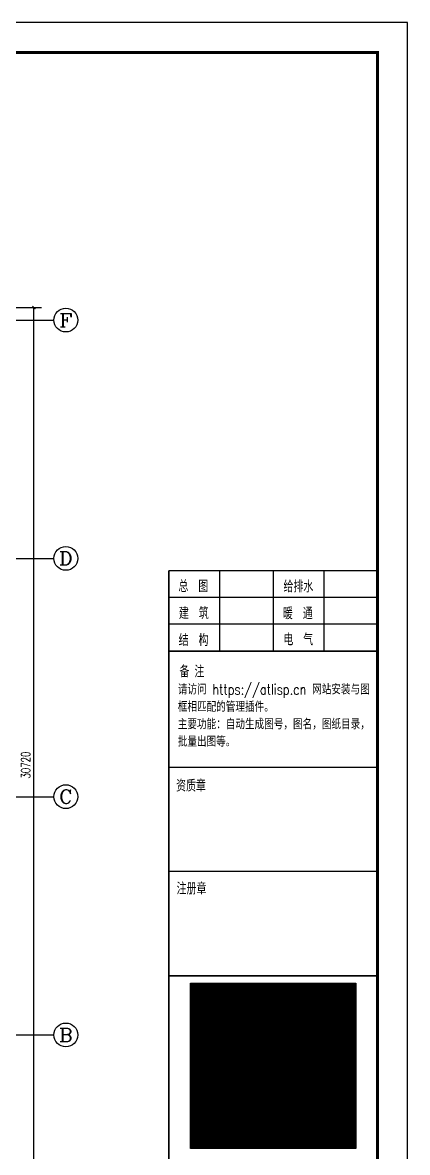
# Model space of a CAD drawing. Extents: x 1738143 to 1822243, y -608375 to -303375.
# Drawn here: x 1809341 to 1822243, y -586904 to -548975 of the extents above; entities that cross this region are included whole.
import ezdxf
from ezdxf.enums import TextEntityAlignment as Align

# ---------------------------------------------------------------- set-up
doc = ezdxf.new("R2010")
doc.units = 0
doc.header["$LTSCALE"] = 1000
doc.header["$MEASUREMENT"] = 0
for name, color, linetype in [('AXIS', 3, 'Continuous'), ('AXIS_TEXT', 7, 'Continuous'), ('PUB_DIM', 3, 'Continuous'), ('TK', 4, 'Continuous')]:
    doc.layers.add(name, color=color, linetype=linetype)
doc.styles.add('_TCH_AXIS', font='COMPLEX', dxfattribs={"bigfont": 'GBCBIG'})
doc.styles.add('_TCH_DIM_T3', font='SIMPLEX', dxfattribs={"width": 0.705882, "bigfont": 'GBCBIG'})
doc.styles.add('_THVAC_SERIAL', font='COMPLEX', dxfattribs={"width": 0.8, "height": 3.5, "bigfont": 'HZTXT'})
doc.styles.add('COMPLEX', font='COMPLEX')
doc.styles.add('HZTXT1', font='romans.shx', dxfattribs={"width": 0.7, "bigfont": 'GBHZFS.SHX'})
doc.styles.get("Standard").update_dxf_attribs({"font": 'gbenor.shx', "bigfont": 'gbcbig.shx'})
doc.styles.add('黑体', font='simhei.ttf')
doc.dimstyles.new('_TCH_ARCH&&100', dxfattribs={"dimtxt": 297.5, "dimasz": 100, "dimexe": 250, "dimexo": 300, "dimgap": 126.25, "dimtad": 1, "dimdec": 0, "dimzin": 0, "dimdsep": 46, "dimtxsty": '_TCH_DIM_T3', "dimblk": 'ARCHTICK', "dimcen": 0.09, "dimclrt": 7, "dimazin": 2, "dimtfac": 1, "dimtdec": 0, "dimtix": 1, "dimtmove": 2, "dimatfit": 3, "dimfxl": 30, "dimtolj": 1, "dimtzin": 0, "dimarcsym": 0})

# ---------------------------------------------------------------- blocks, each defined once
blk = doc.blocks.new('_ArchTick')
at = {"color": 0, "linetype": 'ByBlock', "const_width": 0.4}
blk.add_lwpolyline([(-0.5, -0.5), (0.5, 0.5)], dxfattribs=at)
blk = doc.blocks.new('*D145')
at = {"layer": 'Defpoints', "color": 0, "transparency": 16777216}
for p in [(17245, 19701), (18436, 19701), (17245, -11019)]:
    blk.add_point(p, dxfattribs=at)
at = {"layer": 'PUB_DIM', "color": 0, "lineweight": -2, "transparency": 16777216}
for p, q in [((17545, 19701), (18686, 19701)), ((18436, -11019), (18436, 19701)), ((17545, -11019), (18686, -11019))]:
    blk.add_line(p, q, dxfattribs=at)
at = {"layer": 'PUB_DIM', "color": 0, "lineweight": -2, "transparency": 16777216, "xscale": 100, "yscale": 100, "zscale": 100}
for p, rotation in [((18436, 19701), 90), ((18436, -11019), 270)]:
    blk.add_blockref('_ArchTick', p, dxfattribs=dict(at, rotation=rotation))
at = {"layer": 'PUB_DIM', "color": 7, "transparency": 16777216, "insert": (18161, 4341), "char_height": 297.5, "attachment_point": 5, "rotation": 90, "style": '_TCH_DIM_T3'}
blk.add_mtext('\\A1;30720', dxfattribs=at)
blk = doc.blocks.new('*D292')
at = {"layer": 'Defpoints', "color": 0, "transparency": 16777216}
for p in [(17245, 19701), (18436, 19701), (17245, -11019)]:
    blk.add_point(p, dxfattribs=at)
at = {"layer": 'PUB_DIM', "color": 0, "lineweight": -2, "transparency": 16777216}
for p, q in [((17545, 19701), (18686, 19701)), ((18436, -11019), (18436, 19701)), ((17545, -11019), (18686, -11019))]:
    blk.add_line(p, q, dxfattribs=at)
at = {"layer": 'PUB_DIM', "color": 0, "lineweight": -2, "transparency": 16777216, "xscale": 100, "yscale": 100, "zscale": 100}
for p, rotation in [((18436, 19701), 90), ((18436, -11019), 270)]:
    blk.add_blockref('_ArchTick', p, dxfattribs=dict(at, rotation=rotation))
at = {"layer": 'PUB_DIM', "color": 7, "transparency": 16777216, "insert": (18161, 4341), "char_height": 297.5, "attachment_point": 5, "rotation": 90, "style": '_TCH_DIM_T3'}
blk.add_mtext('\\A1;30720', dxfattribs=at)
blk = doc.blocks.new('*D602')
at = {"layer": 'Defpoints', "color": 0, "transparency": 16777216}
for p in [(17245, 19701), (18436, 19701), (17245, -11019)]:
    blk.add_point(p, dxfattribs=at)
at = {"layer": 'PUB_DIM', "color": 0, "lineweight": -2, "transparency": 16777216}
for p, q in [((17545, 19701), (18686, 19701)), ((18436, -11019), (18436, 19701)), ((17545, -11019), (18686, -11019))]:
    blk.add_line(p, q, dxfattribs=at)
at = {"layer": 'PUB_DIM', "color": 0, "lineweight": -2, "transparency": 16777216, "xscale": 100, "yscale": 100, "zscale": 100}
for p, rotation in [((18436, 19701), 90), ((18436, -11019), 270)]:
    blk.add_blockref('_ArchTick', p, dxfattribs=dict(at, rotation=rotation))
at = {"layer": 'PUB_DIM', "color": 7, "transparency": 16777216, "insert": (18161, 4341), "char_height": 297.5, "attachment_point": 5, "rotation": 90, "style": '_TCH_DIM_T3'}
blk.add_mtext('\\A1;30720', dxfattribs=at)
blk = doc.blocks.new('_AXISO')
blk.add_circle((0, 0), 0.5)
at = {"layer": 'AXIS_TEXT', "style": 'COMPLEX', "width": 1.041667}
blk.add_attdef('A', text='', height=0.56, dxfattribs=at).set_placement((-0.25, -0.28), (0.25, -0.28), align=Align.FIT)
blk = doc.blocks.new('qr-212579422443', base_point=(340583, 125612))
at = {"color": 18, "true_color": 0x000000, "const_width": 100}
for points in [[(340583, 125562), (340683, 125562)], [(340583, 125462), (340683, 125462)], [(340683, 125562), (340783, 125562)], [(340783, 125562), (340883, 125562)], [(340883, 125562), (340983, 125562)], [(340983, 125562), (341083, 125562)], [(341083, 125562), (341183, 125562)], [(341183, 125562), (341283, 125562)], [(341183, 125462), (341283, 125462)], [(341383, 125462), (341483, 125462)], [(341483, 125562), (341583, 125562)], [(341483, 125462), (341583, 125462)], [(341683, 125562), (341783, 125562)], [(341983, 125562), (342083, 125562)], [(341983, 125462), (342083, 125462)], [(342183, 125562), (342283, 125562)], [(342283, 125562), (342383, 125562)], [(342283, 125462), (342383, 125462)], [(342383, 125562), (342483, 125562)], [(342483, 125462), (342583, 125462)], [(342583, 125562), (342683, 125562)], [(342583, 125462), (342683, 125462)], [(342683, 125462), (342783, 125462)], [(342783, 125462), (342883, 125462)], [(342983, 125562), (343083, 125562)], [(343083, 125562), (343183, 125562)], [(343083, 125462), (343183, 125462)], [(343183, 125562), (343283, 125562)], [(343183, 125462), (343283, 125462)], [(343283, 125462), (343383, 125462)], [(343383, 125562), (343483, 125562)], [(343583, 125562), (343683, 125562)], [(343583, 125462), (343683, 125462)], [(343683, 125562), (343783, 125562)], [(343783, 125562), (343883, 125562)], [(343883, 125562), (343983, 125562)], [(343983, 125562), (344083, 125562)], [(344083, 125562), (344183, 125562)], [(344183, 125562), (344283, 125562)], [(344183, 125462), (344283, 125462)], [(340583, 125362), (340683, 125362)], [(340583, 125262), (340683, 125262)], [(340583, 125162), (340683, 125162)], [(340783, 125362), (340883, 125362)], [(340783, 125262), (340883, 125262)], [(340783, 125162), (340883, 125162)], [(340883, 125362), (340983, 125362)], [(340883, 125262), (340983, 125262)], [(340883, 125162), (340983, 125162)], [(340983, 125362), (341083, 125362)], [(340983, 125262), (341083, 125262)], [(340983, 125162), (341083, 125162)], [(341183, 125362), (341283, 125362)], [(341183, 125262), (341283, 125262)], [(341183, 125162), (341283, 125162)], [(341483, 125262), (341583, 125262)], [(341483, 125162), (341583, 125162)], [(341583, 125362), (341683, 125362)], [(341583, 125262), (341683, 125262)], [(341583, 125162), (341683, 125162)], [(341683, 125262), (341783, 125262)], [(341683, 125162), (341783, 125162)], [(341783, 125362), (341883, 125362)], [(341883, 125362), (341983, 125362)], [(341883, 125262), (341983, 125262)], [(341983, 125262), (342083, 125262)], [(341983, 125162), (342083, 125162)], [(342083, 125362), (342183, 125362)], [(342083, 125262), (342183, 125262)], [(342183, 125362), (342283, 125362)], [(342183, 125162), (342283, 125162)], [(342283, 125262), (342383, 125262)], [(342283, 125162), (342383, 125162)], [(342383, 125362), (342483, 125362)], [(342583, 125362), (342683, 125362)], [(342583, 125162), (342683, 125162)], [(342683, 125362), (342783, 125362)], [(342783, 125262), (342883, 125262)], [(342783, 125162), (342883, 125162)], [(342883, 125262), (342983, 125262)], [(342983, 125262), (343083, 125262)], [(343083, 125162), (343183, 125162)], [(343183, 125362), (343283, 125362)], [(343283, 125162), (343383, 125162)], [(343383, 125262), (343483, 125262)], [(343583, 125362), (343683, 125362)], [(343583, 125262), (343683, 125262)], [(343583, 125162), (343683, 125162)], [(343783, 125362), (343883, 125362)], [(343783, 125262), (343883, 125262)], [(343783, 125162), (343883, 125162)], [(343883, 125362), (343983, 125362)], [(343883, 125262), (343983, 125262)], [(343883, 125162), (343983, 125162)], [(343983, 125362), (344083, 125362)], [(343983, 125262), (344083, 125262)], [(343983, 125162), (344083, 125162)], [(344183, 125362), (344283, 125362)], [(344183, 125262), (344283, 125262)], [(344183, 125162), (344283, 125162)], [(340583, 125062), (340683, 125062)], [(340583, 124962), (340683, 124962)], [(340683, 124962), (340783, 124962)], [(340783, 124962), (340883, 124962)], [(340883, 124962), (340983, 124962)], [(340983, 124962), (341083, 124962)], [(341083, 124962), (341183, 124962)], [(341183, 125062), (341283, 125062)], [(341183, 124962), (341283, 124962)], [(341383, 125062), (341483, 125062)], [(341383, 124962), (341483, 124962)], [(341483, 125062), (341583, 125062)], [(341583, 124962), (341683, 124962)], [(341783, 124962), (341883, 124962)], [(341983, 125062), (342083, 125062)], [(341983, 124962), (342083, 124962)], [(342183, 124962), (342283, 124962)], [(342383, 124962), (342483, 124962)], [(342483, 125062), (342583, 125062)], [(342583, 125062), (342683, 125062)], [(342583, 124962), (342683, 124962)], [(342683, 125062), (342783, 125062)], [(342783, 125062), (342883, 125062)], [(342783, 124962), (342883, 124962)], [(342983, 125062), (343083, 125062)], [(342983, 124962), (343083, 124962)], [(343083, 125062), (343183, 125062)], [(343183, 125062), (343283, 125062)], [(343183, 124962), (343283, 124962)], [(343383, 125062), (343483, 125062)], [(343383, 124962), (343483, 124962)], [(343583, 125062), (343683, 125062)], [(343583, 124962), (343683, 124962)], [(343683, 124962), (343783, 124962)], [(343783, 124962), (343883, 124962)], [(343883, 124962), (343983, 124962)], [(343983, 124962), (344083, 124962)], [(344083, 124962), (344183, 124962)], [(344183, 125062), (344283, 125062)], [(344183, 124962), (344283, 124962)], [(340983, 124762), (341083, 124762)], [(340983, 124662), (341083, 124662)], [(341083, 124762), (341183, 124762)], [(341083, 124662), (341183, 124662)], [(341183, 124762), (341283, 124762)], [(341283, 124762), (341383, 124762)], [(341383, 124862), (341483, 124862)], [(341483, 124862), (341583, 124862)], [(341483, 124662), (341583, 124662)], [(341583, 124862), (341683, 124862)], [(341583, 124662), (341683, 124662)], [(341683, 124662), (341783, 124662)], [(341783, 124862), (341883, 124862)], [(341783, 124762), (341883, 124762)], [(341883, 124862), (341983, 124862)], [(341983, 124662), (342083, 124662)], [(342083, 124862), (342183, 124862)], [(342283, 124862), (342383, 124862)], [(342283, 124762), (342383, 124762)], [(342283, 124662), (342383, 124662)], [(342383, 124662), (342483, 124662)], [(342483, 124762), (342583, 124762)], [(342583, 124862), (342683, 124862)], [(342583, 124762), (342683, 124762)], [(342583, 124662), (342683, 124662)], [(342683, 124862), (342783, 124862)], [(342683, 124762), (342783, 124762)], [(342683, 124662), (342783, 124662)], [(342783, 124662), (342883, 124662)], [(342883, 124662), (342983, 124662)], [(342983, 124862), (343083, 124862)], [(343083, 124762), (343183, 124762)], [(343183, 124862), (343283, 124862)], [(343183, 124762), (343283, 124762)], [(343283, 124762), (343383, 124762)], [(343383, 124662), (343483, 124662)], [(343483, 124662), (343583, 124662)], [(343583, 124762), (343683, 124762)], [(343583, 124662), (343683, 124662)], [(343683, 124762), (343783, 124762)], [(343683, 124662), (343783, 124662)], [(343783, 124662), (343883, 124662)], [(343883, 124662), (343983, 124662)], [(343983, 124662), (344083, 124662)], [(344083, 124762), (344183, 124762)], [(344183, 124662), (344283, 124662)], [(340583, 124562), (340683, 124562)], [(340583, 124362), (340683, 124362)], [(340683, 124362), (340783, 124362)], [(340783, 124562), (340883, 124562)], [(340783, 124362), (340883, 124362)], [(340883, 124462), (340983, 124462)], [(340883, 124362), (340983, 124362)], [(340983, 124562), (341083, 124562)], [(340983, 124462), (341083, 124462)], [(341083, 124362), (341183, 124362)], [(341183, 124562), (341283, 124562)], [(341183, 124362), (341283, 124362)], [(341283, 124562), (341383, 124562)], [(341283, 124462), (341383, 124462)], [(341383, 124462), (341483, 124462)], [(341483, 124562), (341583, 124562)], [(341483, 124462), (341583, 124462)], [(341583, 124562), (341683, 124562)], [(341583, 124362), (341683, 124362)], [(341683, 124562), (341783, 124562)], [(341683, 124362), (341783, 124362)], [(341883, 124462), (341983, 124462)], [(341983, 124362), (342083, 124362)], [(342083, 124462), (342183, 124462)], [(342283, 124562), (342383, 124562)], [(342283, 124362), (342383, 124362)], [(342383, 124562), (342483, 124562)], [(342383, 124362), (342483, 124362)], [(342483, 124362), (342583, 124362)], [(342583, 124462), (342683, 124462)], [(342683, 124562), (342783, 124562)], [(342683, 124362), (342783, 124362)], [(342783, 124562), (342883, 124562)], [(342783, 124462), (342883, 124462)], [(342783, 124362), (342883, 124362)], [(342883, 124562), (342983, 124562)], [(342883, 124462), (342983, 124462)], [(342983, 124562), (343083, 124562)], [(343083, 124562), (343183, 124562)], [(343183, 124562), (343283, 124562)], [(343183, 124462), (343283, 124462)], [(343283, 124362), (343383, 124362)], [(343383, 124562), (343483, 124562)], [(343483, 124562), (343583, 124562)], [(343483, 124462), (343583, 124462)], [(343483, 124362), (343583, 124362)], [(343583, 124362), (343683, 124362)], [(343683, 124562), (343783, 124562)], [(343783, 124362), (343883, 124362)], [(343883, 124562), (343983, 124562)], [(344083, 124462), (344183, 124462)], [(344083, 124362), (344183, 124362)], [(344183, 124562), (344283, 124562)], [(344183, 124462), (344283, 124462)], [(340583, 124162), (340683, 124162)], [(340783, 124162), (340883, 124162)], [(340983, 124262), (341083, 124262)], [(340983, 124162), (341083, 124162)], [(341083, 124262), (341183, 124262)], [(341183, 124162), (341283, 124162)], [(341283, 124262), (341383, 124262)], [(341483, 124262), (341583, 124262)], [(341483, 124162), (341583, 124162)], [(341583, 124162), (341683, 124162)], [(341683, 124262), (341783, 124262)], [(341683, 124162), (341783, 124162)], [(341783, 124162), (341883, 124162)], [(341983, 124162), (342083, 124162)], [(342283, 124262), (342383, 124262)], [(342283, 124162), (342383, 124162)], [(342383, 124162), (342483, 124162)], [(342483, 124162), (342583, 124162)], [(342583, 124262), (342683, 124262)], [(342583, 124162), (342683, 124162)], [(342683, 124162), (342783, 124162)], [(342783, 124262), (342883, 124262)], [(342883, 124262), (342983, 124262)], [(342883, 124162), (342983, 124162)], [(342983, 124162), (343083, 124162)], [(343083, 124262), (343183, 124262)], [(343183, 124262), (343283, 124262)], [(343383, 124262), (343483, 124262)], [(343383, 124162), (343483, 124162)], [(343483, 124262), (343583, 124262)], [(343583, 124162), (343683, 124162)], [(343683, 124262), (343783, 124262)], [(343683, 124162), (343783, 124162)], [(343783, 124262), (343883, 124262)], [(343883, 124162), (343983, 124162)], [(343983, 124262), (344083, 124262)], [(343983, 124162), (344083, 124162)], [(340583, 124062), (340683, 124062)], [(340583, 123962), (340683, 123962)], [(340683, 123962), (340783, 123962)], [(340783, 123962), (340883, 123962)], [(340883, 124062), (340983, 124062)], [(340983, 124062), (341083, 124062)], [(340983, 123862), (341083, 123862)], [(341083, 123962), (341183, 123962)], [(341083, 123862), (341183, 123862)], [(341183, 123962), (341283, 123962)], [(341483, 124062), (341583, 124062)], [(341583, 123962), (341683, 123962)], [(341683, 124062), (341783, 124062)], [(341683, 123962), (341783, 123962)], [(341883, 123962), (341983, 123962)], [(341983, 123962), (342083, 123962)], [(342083, 124062), (342183, 124062)], [(342083, 123862), (342183, 123862)], [(342183, 123962), (342283, 123962)], [(342283, 123962), (342383, 123962)], [(342383, 123962), (342483, 123962)], [(342483, 123962), (342583, 123962)], [(342483, 123862), (342583, 123862)], [(342683, 123962), (342783, 123962)], [(342783, 124062), (342883, 124062)], [(342783, 123862), (342883, 123862)], [(342883, 124062), (342983, 124062)], [(343083, 123962), (343183, 123962)], [(343183, 124062), (343283, 124062)], [(343183, 123962), (343283, 123962)], [(343283, 123962), (343383, 123962)], [(343483, 124062), (343583, 124062)], [(343483, 123962), (343583, 123962)], [(343583, 124062), (343683, 124062)], [(343583, 123962), (343683, 123962)], [(343683, 123962), (343783, 123962)], [(343683, 123862), (343783, 123862)], [(343783, 123862), (343883, 123862)], [(343883, 123962), (343983, 123962)], [(343983, 124062), (344083, 124062)], [(343983, 123962), (344083, 123962)], [(343983, 123862), (344083, 123862)], [(344083, 124062), (344183, 124062)], [(344083, 123962), (344183, 123962)], [(340683, 123762), (340783, 123762)], [(340683, 123662), (340783, 123662)], [(340883, 123762), (340983, 123762)], [(340883, 123662), (340983, 123662)], [(341083, 123762), (341183, 123762)], [(341183, 123762), (341283, 123762)], [(341283, 123762), (341383, 123762)], [(341283, 123662), (341383, 123662)], [(341483, 123762), (341583, 123762)], [(341483, 123662), (341583, 123662)], [(341583, 123762), (341683, 123762)], [(341683, 123762), (341783, 123762)], [(341783, 123762), (341883, 123762)], [(341883, 123762), (341983, 123762)], [(341983, 123662), (342083, 123662)], [(342083, 123762), (342183, 123762)], [(342083, 123662), (342183, 123662)], [(342183, 123762), (342283, 123762)], [(342283, 123662), (342383, 123662)], [(342383, 123762), (342483, 123762)], [(342483, 123762), (342583, 123762)], [(342483, 123662), (342583, 123662)], [(342583, 123762), (342683, 123762)], [(342583, 123662), (342683, 123662)], [(342683, 123762), (342783, 123762)], [(342683, 123662), (342783, 123662)], [(342783, 123662), (342883, 123662)], [(342883, 123762), (342983, 123762)], [(342983, 123762), (343083, 123762)], [(343083, 123762), (343183, 123762)], [(343083, 123662), (343183, 123662)], [(343183, 123762), (343283, 123762)], [(343283, 123762), (343383, 123762)], [(343383, 123762), (343483, 123762)], [(343483, 123662), (343583, 123662)], [(343583, 123762), (343683, 123762)], [(343583, 123662), (343683, 123662)], [(343983, 123762), (344083, 123762)], [(343983, 123662), (344083, 123662)], [(340683, 123362), (340783, 123362)], [(340783, 123362), (340883, 123362)], [(340883, 123362), (340983, 123362)], [(340983, 123462), (341083, 123462)], [(341083, 123562), (341183, 123562)], [(341083, 123462), (341183, 123462)], [(341183, 123562), (341283, 123562)], [(341183, 123362), (341283, 123362)], [(341283, 123362), (341383, 123362)], [(341483, 123562), (341583, 123562)], [(341583, 123562), (341683, 123562)], [(341583, 123362), (341683, 123362)], [(341683, 123562), (341783, 123562)], [(341683, 123362), (341783, 123362)], [(341783, 123362), (341883, 123362)], [(341883, 123362), (341983, 123362)], [(341983, 123562), (342083, 123562)], [(341983, 123462), (342083, 123462)], [(342083, 123562), (342183, 123562)], [(342183, 123362), (342283, 123362)], [(342283, 123562), (342383, 123562)], [(342283, 123462), (342383, 123462)], [(342283, 123362), (342383, 123362)], [(342383, 123562), (342483, 123562)], [(342383, 123362), (342483, 123362)], [(342483, 123562), (342583, 123562)], [(342483, 123462), (342583, 123462)], [(342483, 123362), (342583, 123362)], [(342583, 123362), (342683, 123362)], [(342683, 123362), (342783, 123362)], [(342783, 123562), (342883, 123562)], [(342883, 123562), (342983, 123562)], [(342883, 123462), (342983, 123462)], [(342883, 123362), (342983, 123362)], [(342983, 123462), (343083, 123462)], [(343083, 123562), (343183, 123562)], [(343083, 123362), (343183, 123362)], [(343183, 123462), (343283, 123462)], [(343183, 123362), (343283, 123362)], [(343283, 123562), (343383, 123562)], [(343283, 123462), (343383, 123462)], [(343283, 123362), (343383, 123362)], [(343383, 123362), (343483, 123362)], [(343483, 123562), (343583, 123562)], [(343583, 123462), (343683, 123462)], [(343583, 123362), (343683, 123362)], [(343783, 123462), (343883, 123462)], [(343883, 123562), (343983, 123562)], [(343983, 123562), (344083, 123562)], [(343983, 123362), (344083, 123362)], [(344083, 123462), (344183, 123462)], [(344083, 123362), (344183, 123362)], [(344183, 123562), (344283, 123562)], [(344183, 123462), (344283, 123462)], [(340683, 123262), (340783, 123262)], [(340783, 123262), (340883, 123262)], [(340783, 123162), (340883, 123162)], [(340883, 123262), (340983, 123262)], [(340883, 123162), (340983, 123162)], [(340983, 123262), (341083, 123262)], [(340983, 123162), (341083, 123162)], [(341183, 123162), (341283, 123162)], [(341283, 123262), (341383, 123262)], [(341383, 123162), (341483, 123162)], [(341483, 123162), (341583, 123162)], [(341583, 123262), (341683, 123262)], [(341683, 123162), (341783, 123162)], [(341983, 123262), (342083, 123262)], [(341983, 123162), (342083, 123162)], [(342083, 123262), (342183, 123262)], [(342183, 123162), (342283, 123162)], [(342383, 123262), (342483, 123262)], [(342483, 123262), (342583, 123262)], [(342483, 123162), (342583, 123162)], [(342583, 123262), (342683, 123262)], [(342583, 123162), (342683, 123162)], [(342683, 123262), (342783, 123262)], [(342783, 123262), (342883, 123262)], [(342783, 123162), (342883, 123162)], [(342883, 123162), (342983, 123162)], [(342983, 123162), (343083, 123162)], [(343083, 123262), (343183, 123262)], [(343083, 123162), (343183, 123162)], [(343283, 123162), (343383, 123162)], [(343383, 123262), (343483, 123262)], [(343383, 123162), (343483, 123162)], [(343483, 123262), (343583, 123262)], [(343483, 123162), (343583, 123162)], [(343583, 123262), (343683, 123262)], [(343683, 123262), (343783, 123262)], [(343683, 123162), (343783, 123162)], [(343783, 123162), (343883, 123162)], [(343883, 123262), (343983, 123262)], [(343883, 123162), (343983, 123162)], [(343983, 123262), (344083, 123262)], [(344183, 123162), (344283, 123162)], [(340583, 123062), (340683, 123062)], [(340783, 122862), (340883, 122862)], [(340983, 123062), (341083, 123062)], [(340983, 122862), (341083, 122862)], [(341083, 123062), (341183, 123062)], [(341183, 122962), (341283, 122962)], [(341283, 123062), (341383, 123062)], [(341383, 123062), (341483, 123062)], [(341383, 122962), (341483, 122962)], [(341383, 122862), (341483, 122862)], [(341583, 123062), (341683, 123062)], [(341583, 122962), (341683, 122962)], [(341583, 122862), (341683, 122862)], [(341683, 123062), (341783, 123062)], [(341683, 122962), (341783, 122962)], [(341783, 122962), (341883, 122962)], [(341783, 122862), (341883, 122862)], [(341883, 123062), (341983, 123062)], [(341883, 122862), (341983, 122862)], [(341983, 123062), (342083, 123062)], [(341983, 122962), (342083, 122962)], [(341983, 122862), (342083, 122862)], [(342083, 122962), (342183, 122962)], [(342083, 122862), (342183, 122862)], [(342183, 123062), (342283, 123062)], [(342283, 123062), (342383, 123062)], [(342383, 123062), (342483, 123062)], [(342383, 122962), (342483, 122962)], [(342483, 123062), (342583, 123062)], [(342583, 122862), (342683, 122862)], [(342683, 122862), (342783, 122862)], [(342783, 122862), (342883, 122862)], [(342983, 122862), (343083, 122862)], [(343083, 123062), (343183, 123062)], [(343183, 123062), (343283, 123062)], [(343183, 122862), (343283, 122862)], [(343283, 122962), (343383, 122962)], [(343283, 122862), (343383, 122862)], [(343383, 122862), (343483, 122862)], [(343483, 122962), (343583, 122962)], [(343583, 123062), (343683, 123062)], [(343583, 122862), (343683, 122862)], [(343683, 122862), (343783, 122862)], [(343783, 122962), (343883, 122962)], [(343783, 122862), (343883, 122862)], [(343883, 122862), (343983, 122862)], [(343983, 122962), (344083, 122962)], [(343983, 122862), (344083, 122862)], [(344083, 123062), (344183, 123062)], [(344083, 122962), (344183, 122962)], [(344183, 123062), (344283, 123062)], [(340583, 122762), (340683, 122762)], [(340683, 122762), (340783, 122762)], [(340883, 122762), (340983, 122762)], [(340983, 122762), (341083, 122762)], [(341183, 122762), (341283, 122762)], [(341283, 122762), (341383, 122762)], [(341383, 122662), (341483, 122662)], [(341583, 122762), (341683, 122762)], [(341783, 122662), (341883, 122662)], [(341883, 122762), (341983, 122762)], [(341983, 122662), (342083, 122662)], [(342183, 122762), (342283, 122762)], [(342183, 122662), (342283, 122662)], [(342283, 122762), (342383, 122762)], [(342283, 122662), (342383, 122662)], [(342383, 122762), (342483, 122762)], [(342583, 122662), (342683, 122662)], [(342683, 122762), (342783, 122762)], [(342683, 122662), (342783, 122662)], [(342783, 122762), (342883, 122762)], [(342883, 122762), (342983, 122762)], [(342983, 122762), (343083, 122762)], [(343283, 122662), (343383, 122662)], [(343383, 122762), (343483, 122762)], [(343383, 122662), (343483, 122662)], [(343483, 122762), (343583, 122762)], [(343583, 122762), (343683, 122762)], [(343683, 122762), (343783, 122762)], [(343783, 122762), (343883, 122762)], [(343783, 122662), (343883, 122662)], [(343883, 122762), (343983, 122762)], [(343883, 122662), (343983, 122662)], [(344183, 122762), (344283, 122762)], [(340583, 122562), (340683, 122562)], [(340583, 122462), (340683, 122462)], [(340583, 122362), (340683, 122362)], [(340683, 122562), (340783, 122562)], [(340783, 122562), (340883, 122562)], [(340783, 122362), (340883, 122362)], [(340883, 122562), (340983, 122562)], [(340883, 122362), (340983, 122362)], [(340983, 122562), (341083, 122562)], [(340983, 122362), (341083, 122362)], [(341083, 122562), (341183, 122562)], [(341183, 122562), (341283, 122562)], [(341183, 122462), (341283, 122462)], [(341183, 122362), (341283, 122362)], [(341383, 122562), (341483, 122562)], [(341383, 122462), (341483, 122462)], [(341383, 122362), (341483, 122362)], [(341583, 122562), (341683, 122562)], [(341583, 122462), (341683, 122462)], [(341583, 122362), (341683, 122362)], [(341683, 122562), (341783, 122562)], [(341683, 122362), (341783, 122362)], [(341783, 122562), (341883, 122562)], [(341783, 122462), (341883, 122462)], [(341883, 122562), (341983, 122562)], [(341983, 122462), (342083, 122462)], [(341983, 122362), (342083, 122362)], [(342083, 122562), (342183, 122562)], [(342083, 122462), (342183, 122462)], [(342283, 122362), (342383, 122362)], [(342383, 122562), (342483, 122562)], [(342383, 122362), (342483, 122362)], [(342583, 122562), (342683, 122562)], [(342583, 122462), (342683, 122462)], [(342683, 122462), (342783, 122462)], [(342783, 122462), (342883, 122462)], [(342883, 122362), (342983, 122362)], [(342983, 122462), (343083, 122462)], [(343083, 122562), (343183, 122562)], [(343083, 122462), (343183, 122462)], [(343083, 122362), (343183, 122362)], [(343183, 122562), (343283, 122562)], [(343283, 122562), (343383, 122562)], [(343283, 122462), (343383, 122462)], [(343383, 122562), (343483, 122562)], [(343383, 122462), (343483, 122462)], [(343383, 122362), (343483, 122362)], [(343483, 122362), (343583, 122362)], [(343583, 122562), (343683, 122562)], [(343583, 122362), (343683, 122362)], [(343683, 122362), (343783, 122362)], [(343783, 122562), (343883, 122562)], [(343783, 122462), (343883, 122462)], [(343783, 122362), (343883, 122362)], [(343883, 122562), (343983, 122562)], [(343883, 122362), (343983, 122362)], [(343983, 122562), (344083, 122562)], [(343983, 122462), (344083, 122462)], [(343983, 122362), (344083, 122362)], [(344083, 122462), (344183, 122462)], [(344083, 122362), (344183, 122362)], [(344183, 122362), (344283, 122362)], [(340583, 122262), (340683, 122262)], [(340583, 122162), (340683, 122162)], [(340783, 122262), (340883, 122262)], [(340783, 122162), (340883, 122162)], [(340883, 122262), (340983, 122262)], [(340883, 122162), (340983, 122162)], [(340983, 122262), (341083, 122262)], [(340983, 122162), (341083, 122162)], [(341183, 122262), (341283, 122262)], [(341183, 122162), (341283, 122162)], [(341683, 122162), (341783, 122162)], [(341883, 122162), (341983, 122162)], [(341983, 122162), (342083, 122162)], [(342283, 122262), (342383, 122262)], [(342383, 122162), (342483, 122162)], [(342483, 122262), (342583, 122262)], [(342583, 122162), (342683, 122162)], [(342683, 122262), (342783, 122262)], [(342883, 122162), (342983, 122162)], [(342983, 122262), (343083, 122262)], [(342983, 122162), (343083, 122162)], [(343083, 122262), (343183, 122262)], [(343183, 122262), (343283, 122262)], [(343283, 122262), (343383, 122262)], [(343283, 122162), (343383, 122162)], [(343383, 122162), (343483, 122162)], [(343583, 122262), (343683, 122262)], [(343583, 122162), (343683, 122162)], [(343683, 122262), (343783, 122262)], [(343683, 122162), (343783, 122162)], [(343783, 122262), (343883, 122262)], [(343783, 122162), (343883, 122162)], [(344083, 122262), (344183, 122262)], [(344083, 122162), (344183, 122162)], [(344183, 122262), (344283, 122262)], [(340583, 122062), (340683, 122062)], [(340583, 121962), (340683, 121962)], [(340683, 121962), (340783, 121962)], [(340783, 121962), (340883, 121962)], [(340883, 121962), (340983, 121962)], [(340983, 121962), (341083, 121962)], [(341083, 121962), (341183, 121962)], [(341183, 122062), (341283, 122062)], [(341183, 121962), (341283, 121962)], [(341483, 122062), (341583, 122062)], [(341483, 121962), (341583, 121962)], [(341583, 122062), (341683, 122062)], [(341583, 121962), (341683, 121962)], [(341683, 121962), (341783, 121962)], [(341783, 122062), (341883, 122062)], [(341883, 121962), (341983, 121962)], [(342183, 122062), (342283, 122062)], [(342183, 121962), (342283, 121962)], [(342283, 121962), (342383, 121962)], [(342383, 122062), (342483, 122062)], [(342483, 122062), (342583, 122062)], [(342583, 122062), (342683, 122062)], [(342683, 122062), (342783, 122062)], [(342783, 121962), (342883, 121962)], [(342883, 122062), (342983, 122062)], [(343083, 121962), (343183, 121962)], [(343183, 122062), (343283, 122062)], [(343183, 121962), (343283, 121962)], [(343283, 122062), (343383, 122062)], [(343283, 121962), (343383, 121962)], [(343483, 122062), (343583, 122062)], [(343483, 121962), (343583, 121962)], [(343783, 122062), (343883, 122062)], [(343883, 121962), (343983, 121962)], [(343983, 122062), (344083, 122062)], [(343983, 121962), (344083, 121962)], [(344083, 122062), (344183, 122062)], [(344083, 121962), (344183, 121962)], [(344183, 121962), (344283, 121962)]]:
    blk.add_lwpolyline(points, dxfattribs=at)
blk.add_lwpolyline([(340583, 125612), (344283, 125612), (344283, 121912), (340583, 121912)], close=True)
at = {"color": 7, "true_color": 0xffffff, "const_width": 100}
for points in [[(340683, 125462), (340783, 125462)], [(340783, 125462), (340883, 125462)], [(340883, 125462), (340983, 125462)], [(340983, 125462), (341083, 125462)], [(341083, 125462), (341183, 125462)], [(341283, 125562), (341383, 125562)], [(341283, 125462), (341383, 125462)], [(341383, 125562), (341483, 125562)], [(341583, 125562), (341683, 125562)], [(341583, 125462), (341683, 125462)], [(341683, 125462), (341783, 125462)], [(341783, 125562), (341883, 125562)], [(341783, 125462), (341883, 125462)], [(341883, 125562), (341983, 125562)], [(341883, 125462), (341983, 125462)], [(342083, 125562), (342183, 125562)], [(342083, 125462), (342183, 125462)], [(342183, 125462), (342283, 125462)], [(342383, 125462), (342483, 125462)], [(342483, 125562), (342583, 125562)], [(342683, 125562), (342783, 125562)], [(342783, 125562), (342883, 125562)], [(342883, 125562), (342983, 125562)], [(342883, 125462), (342983, 125462)], [(342983, 125462), (343083, 125462)], [(343283, 125562), (343383, 125562)], [(343383, 125462), (343483, 125462)], [(343483, 125562), (343583, 125562)], [(343483, 125462), (343583, 125462)], [(343683, 125462), (343783, 125462)], [(343783, 125462), (343883, 125462)], [(343883, 125462), (343983, 125462)], [(343983, 125462), (344083, 125462)], [(344083, 125462), (344183, 125462)], [(340683, 125362), (340783, 125362)], [(340683, 125262), (340783, 125262)], [(340683, 125162), (340783, 125162)], [(341083, 125362), (341183, 125362)], [(341083, 125262), (341183, 125262)], [(341083, 125162), (341183, 125162)], [(341283, 125362), (341383, 125362)], [(341283, 125262), (341383, 125262)], [(341283, 125162), (341383, 125162)], [(341383, 125362), (341483, 125362)], [(341383, 125262), (341483, 125262)], [(341383, 125162), (341483, 125162)], [(341483, 125362), (341583, 125362)], [(341683, 125362), (341783, 125362)], [(341783, 125262), (341883, 125262)], [(341783, 125162), (341883, 125162)], [(341883, 125162), (341983, 125162)], [(341983, 125362), (342083, 125362)], [(342083, 125162), (342183, 125162)], [(342183, 125262), (342283, 125262)], [(342283, 125362), (342383, 125362)], [(342383, 125262), (342483, 125262)], [(342383, 125162), (342483, 125162)], [(342483, 125362), (342583, 125362)], [(342483, 125262), (342583, 125262)], [(342483, 125162), (342583, 125162)], [(342583, 125262), (342683, 125262)], [(342683, 125262), (342783, 125262)], [(342683, 125162), (342783, 125162)], [(342783, 125362), (342883, 125362)], [(342883, 125362), (342983, 125362)], [(342883, 125162), (342983, 125162)], [(342983, 125362), (343083, 125362)], [(342983, 125162), (343083, 125162)], [(343083, 125362), (343183, 125362)], [(343083, 125262), (343183, 125262)], [(343183, 125262), (343283, 125262)], [(343183, 125162), (343283, 125162)], [(343283, 125362), (343383, 125362)], [(343283, 125262), (343383, 125262)], [(343383, 125362), (343483, 125362)], [(343383, 125162), (343483, 125162)], [(343483, 125362), (343583, 125362)], [(343483, 125262), (343583, 125262)], [(343483, 125162), (343583, 125162)], [(343683, 125362), (343783, 125362)], [(343683, 125262), (343783, 125262)], [(343683, 125162), (343783, 125162)], [(344083, 125362), (344183, 125362)], [(344083, 125262), (344183, 125262)], [(344083, 125162), (344183, 125162)], [(340683, 125062), (340783, 125062)], [(340783, 125062), (340883, 125062)], [(340883, 125062), (340983, 125062)], [(340983, 125062), (341083, 125062)], [(341083, 125062), (341183, 125062)], [(341283, 125062), (341383, 125062)], [(341283, 124962), (341383, 124962)], [(341483, 124962), (341583, 124962)], [(341583, 125062), (341683, 125062)], [(341683, 125062), (341783, 125062)], [(341683, 124962), (341783, 124962)], [(341783, 125062), (341883, 125062)], [(341883, 125062), (341983, 125062)], [(341883, 124962), (341983, 124962)], [(342083, 125062), (342183, 125062)], [(342083, 124962), (342183, 124962)], [(342183, 125062), (342283, 125062)], [(342283, 125062), (342383, 125062)], [(342283, 124962), (342383, 124962)], [(342383, 125062), (342483, 125062)], [(342483, 124962), (342583, 124962)], [(342683, 124962), (342783, 124962)], [(342883, 125062), (342983, 125062)], [(342883, 124962), (342983, 124962)], [(343083, 124962), (343183, 124962)], [(343283, 125062), (343383, 125062)], [(343283, 124962), (343383, 124962)], [(343483, 125062), (343583, 125062)], [(343483, 124962), (343583, 124962)], [(343683, 125062), (343783, 125062)], [(343783, 125062), (343883, 125062)], [(343883, 125062), (343983, 125062)], [(343983, 125062), (344083, 125062)], [(344083, 125062), (344183, 125062)], [(340583, 124862), (340683, 124862)], [(340583, 124762), (340683, 124762)], [(340583, 124662), (340683, 124662)], [(340683, 124862), (340783, 124862)], [(340683, 124762), (340783, 124762)], [(340683, 124662), (340783, 124662)], [(340783, 124862), (340883, 124862)], [(340783, 124762), (340883, 124762)], [(340783, 124662), (340883, 124662)], [(340883, 124862), (340983, 124862)], [(340883, 124762), (340983, 124762)], [(340883, 124662), (340983, 124662)], [(340983, 124862), (341083, 124862)], [(341083, 124862), (341183, 124862)], [(341183, 124862), (341283, 124862)], [(341183, 124662), (341283, 124662)], [(341283, 124862), (341383, 124862)], [(341283, 124662), (341383, 124662)], [(341383, 124762), (341483, 124762)], [(341383, 124662), (341483, 124662)], [(341483, 124762), (341583, 124762)], [(341583, 124762), (341683, 124762)], [(341683, 124862), (341783, 124862)], [(341683, 124762), (341783, 124762)], [(341783, 124662), (341883, 124662)], [(341883, 124762), (341983, 124762)], [(341883, 124662), (341983, 124662)], [(341983, 124862), (342083, 124862)], [(341983, 124762), (342083, 124762)], [(342083, 124762), (342183, 124762)], [(342083, 124662), (342183, 124662)], [(342183, 124862), (342283, 124862)], [(342183, 124762), (342283, 124762)], [(342183, 124662), (342283, 124662)], [(342383, 124862), (342483, 124862)], [(342383, 124762), (342483, 124762)], [(342483, 124862), (342583, 124862)], [(342483, 124662), (342583, 124662)], [(342783, 124862), (342883, 124862)], [(342783, 124762), (342883, 124762)], [(342883, 124862), (342983, 124862)], [(342883, 124762), (342983, 124762)], [(342983, 124762), (343083, 124762)], [(342983, 124662), (343083, 124662)], [(343083, 124862), (343183, 124862)], [(343083, 124662), (343183, 124662)], [(343183, 124662), (343283, 124662)], [(343283, 124862), (343383, 124862)], [(343283, 124662), (343383, 124662)], [(343383, 124862), (343483, 124862)], [(343383, 124762), (343483, 124762)], [(343483, 124862), (343583, 124862)], [(343483, 124762), (343583, 124762)], [(343583, 124862), (343683, 124862)], [(343683, 124862), (343783, 124862)], [(343783, 124862), (343883, 124862)], [(343783, 124762), (343883, 124762)], [(343883, 124862), (343983, 124862)], [(343883, 124762), (343983, 124762)], [(343983, 124862), (344083, 124862)], [(343983, 124762), (344083, 124762)], [(344083, 124862), (344183, 124862)], [(344083, 124662), (344183, 124662)], [(344183, 124862), (344283, 124862)], [(344183, 124762), (344283, 124762)], [(340583, 124462), (340683, 124462)], [(340683, 124562), (340783, 124562)], [(340683, 124462), (340783, 124462)], [(340783, 124462), (340883, 124462)], [(340883, 124562), (340983, 124562)], [(340983, 124362), (341083, 124362)], [(341083, 124562), (341183, 124562)], [(341083, 124462), (341183, 124462)], [(341183, 124462), (341283, 124462)], [(341283, 124362), (341383, 124362)], [(341383, 124562), (341483, 124562)], [(341383, 124362), (341483, 124362)], [(341483, 124362), (341583, 124362)], [(341583, 124462), (341683, 124462)], [(341683, 124462), (341783, 124462)], [(341783, 124562), (341883, 124562)], [(341783, 124462), (341883, 124462)], [(341783, 124362), (341883, 124362)], [(341883, 124562), (341983, 124562)], [(341883, 124362), (341983, 124362)], [(341983, 124562), (342083, 124562)], [(341983, 124462), (342083, 124462)], [(342083, 124562), (342183, 124562)], [(342083, 124362), (342183, 124362)], [(342183, 124562), (342283, 124562)], [(342183, 124462), (342283, 124462)], [(342183, 124362), (342283, 124362)], [(342283, 124462), (342383, 124462)], [(342383, 124462), (342483, 124462)], [(342483, 124562), (342583, 124562)], [(342483, 124462), (342583, 124462)], [(342583, 124562), (342683, 124562)], [(342583, 124362), (342683, 124362)], [(342683, 124462), (342783, 124462)], [(342883, 124362), (342983, 124362)], [(342983, 124462), (343083, 124462)], [(342983, 124362), (343083, 124362)], [(343083, 124462), (343183, 124462)], [(343083, 124362), (343183, 124362)], [(343183, 124362), (343283, 124362)], [(343283, 124562), (343383, 124562)], [(343283, 124462), (343383, 124462)], [(343383, 124462), (343483, 124462)], [(343383, 124362), (343483, 124362)], [(343583, 124562), (343683, 124562)], [(343583, 124462), (343683, 124462)], [(343683, 124462), (343783, 124462)], [(343683, 124362), (343783, 124362)], [(343783, 124562), (343883, 124562)], [(343783, 124462), (343883, 124462)], [(343883, 124462), (343983, 124462)], [(343883, 124362), (343983, 124362)], [(343983, 124562), (344083, 124562)], [(343983, 124462), (344083, 124462)], [(343983, 124362), (344083, 124362)], [(344083, 124562), (344183, 124562)], [(344183, 124362), (344283, 124362)], [(340583, 124262), (340683, 124262)], [(340683, 124262), (340783, 124262)], [(340683, 124162), (340783, 124162)], [(340783, 124262), (340883, 124262)], [(340883, 124262), (340983, 124262)], [(340883, 124162), (340983, 124162)], [(341083, 124162), (341183, 124162)], [(341183, 124262), (341283, 124262)], [(341283, 124162), (341383, 124162)], [(341383, 124262), (341483, 124262)], [(341383, 124162), (341483, 124162)], [(341583, 124262), (341683, 124262)], [(341783, 124262), (341883, 124262)], [(341883, 124262), (341983, 124262)], [(341883, 124162), (341983, 124162)], [(341983, 124262), (342083, 124262)], [(342083, 124262), (342183, 124262)], [(342083, 124162), (342183, 124162)], [(342183, 124262), (342283, 124262)], [(342183, 124162), (342283, 124162)], [(342383, 124262), (342483, 124262)], [(342483, 124262), (342583, 124262)], [(342683, 124262), (342783, 124262)], [(342783, 124162), (342883, 124162)], [(342983, 124262), (343083, 124262)], [(343083, 124162), (343183, 124162)], [(343183, 124162), (343283, 124162)], [(343283, 124262), (343383, 124262)], [(343283, 124162), (343383, 124162)], [(343483, 124162), (343583, 124162)], [(343583, 124262), (343683, 124262)], [(343783, 124162), (343883, 124162)], [(343883, 124262), (343983, 124262)], [(344083, 124262), (344183, 124262)], [(344083, 124162), (344183, 124162)], [(344183, 124262), (344283, 124262)], [(344183, 124162), (344283, 124162)], [(340583, 123862), (340683, 123862)], [(340683, 124062), (340783, 124062)], [(340683, 123862), (340783, 123862)], [(340783, 124062), (340883, 124062)], [(340783, 123862), (340883, 123862)], [(340883, 123962), (340983, 123962)], [(340883, 123862), (340983, 123862)], [(340983, 123962), (341083, 123962)], [(341083, 124062), (341183, 124062)], [(341183, 124062), (341283, 124062)], [(341183, 123862), (341283, 123862)], [(341283, 124062), (341383, 124062)], [(341283, 123962), (341383, 123962)], [(341283, 123862), (341383, 123862)], [(341383, 124062), (341483, 124062)], [(341383, 123962), (341483, 123962)], [(341383, 123862), (341483, 123862)], [(341483, 123962), (341583, 123962)], [(341483, 123862), (341583, 123862)], [(341583, 124062), (341683, 124062)], [(341583, 123862), (341683, 123862)], [(341683, 123862), (341783, 123862)], [(341783, 124062), (341883, 124062)], [(341783, 123962), (341883, 123962)], [(341783, 123862), (341883, 123862)], [(341883, 124062), (341983, 124062)], [(341883, 123862), (341983, 123862)], [(341983, 124062), (342083, 124062)], [(341983, 123862), (342083, 123862)], [(342083, 123962), (342183, 123962)], [(342183, 124062), (342283, 124062)], [(342183, 123862), (342283, 123862)], [(342283, 124062), (342383, 124062)], [(342283, 123862), (342383, 123862)], [(342383, 124062), (342483, 124062)], [(342383, 123862), (342483, 123862)], [(342483, 124062), (342583, 124062)], [(342583, 124062), (342683, 124062)], [(342583, 123962), (342683, 123962)], [(342583, 123862), (342683, 123862)], [(342683, 124062), (342783, 124062)], [(342683, 123862), (342783, 123862)], [(342783, 123962), (342883, 123962)], [(342883, 123962), (342983, 123962)], [(342883, 123862), (342983, 123862)], [(342983, 124062), (343083, 124062)], [(342983, 123962), (343083, 123962)], [(342983, 123862), (343083, 123862)], [(343083, 124062), (343183, 124062)], [(343083, 123862), (343183, 123862)], [(343183, 123862), (343283, 123862)], [(343283, 124062), (343383, 124062)], [(343283, 123862), (343383, 123862)], [(343383, 124062), (343483, 124062)], [(343383, 123962), (343483, 123962)], [(343383, 123862), (343483, 123862)], [(343483, 123862), (343583, 123862)], [(343583, 123862), (343683, 123862)], [(343683, 124062), (343783, 124062)], [(343783, 124062), (343883, 124062)], [(343783, 123962), (343883, 123962)], [(343883, 124062), (343983, 124062)], [(343883, 123862), (343983, 123862)], [(344083, 123862), (344183, 123862)], [(344183, 124062), (344283, 124062)], [(344183, 123962), (344283, 123962)], [(344183, 123862), (344283, 123862)], [(340583, 123762), (340683, 123762)], [(340583, 123662), (340683, 123662)], [(340783, 123762), (340883, 123762)], [(340783, 123662), (340883, 123662)], [(340983, 123762), (341083, 123762)], [(340983, 123662), (341083, 123662)], [(341083, 123662), (341183, 123662)], [(341183, 123662), (341283, 123662)], [(341383, 123762), (341483, 123762)], [(341383, 123662), (341483, 123662)], [(341583, 123662), (341683, 123662)], [(341683, 123662), (341783, 123662)], [(341783, 123662), (341883, 123662)], [(341883, 123662), (341983, 123662)], [(341983, 123762), (342083, 123762)], [(342183, 123662), (342283, 123662)], [(342283, 123762), (342383, 123762)], [(342383, 123662), (342483, 123662)], [(342783, 123762), (342883, 123762)], [(342883, 123662), (342983, 123662)], [(342983, 123662), (343083, 123662)], [(343183, 123662), (343283, 123662)], [(343283, 123662), (343383, 123662)], [(343383, 123662), (343483, 123662)], [(343483, 123762), (343583, 123762)], [(343683, 123762), (343783, 123762)], [(343683, 123662), (343783, 123662)], [(343783, 123762), (343883, 123762)], [(343783, 123662), (343883, 123662)], [(343883, 123762), (343983, 123762)], [(343883, 123662), (343983, 123662)], [(344083, 123762), (344183, 123762)], [(344083, 123662), (344183, 123662)], [(344183, 123762), (344283, 123762)], [(344183, 123662), (344283, 123662)], [(340583, 123562), (340683, 123562)], [(340583, 123462), (340683, 123462)], [(340583, 123362), (340683, 123362)], [(340683, 123562), (340783, 123562)], [(340683, 123462), (340783, 123462)], [(340783, 123562), (340883, 123562)], [(340783, 123462), (340883, 123462)], [(340883, 123562), (340983, 123562)], [(340883, 123462), (340983, 123462)], [(340983, 123562), (341083, 123562)], [(340983, 123362), (341083, 123362)], [(341083, 123362), (341183, 123362)], [(341183, 123462), (341283, 123462)], [(341283, 123562), (341383, 123562)], [(341283, 123462), (341383, 123462)], [(341383, 123562), (341483, 123562)], [(341383, 123462), (341483, 123462)], [(341383, 123362), (341483, 123362)], [(341483, 123462), (341583, 123462)], [(341483, 123362), (341583, 123362)], [(341583, 123462), (341683, 123462)], [(341683, 123462), (341783, 123462)], [(341783, 123562), (341883, 123562)], [(341783, 123462), (341883, 123462)], [(341883, 123562), (341983, 123562)], [(341883, 123462), (341983, 123462)], [(341983, 123362), (342083, 123362)], [(342083, 123462), (342183, 123462)], [(342083, 123362), (342183, 123362)], [(342183, 123562), (342283, 123562)], [(342183, 123462), (342283, 123462)], [(342383, 123462), (342483, 123462)], [(342583, 123562), (342683, 123562)], [(342583, 123462), (342683, 123462)], [(342683, 123562), (342783, 123562)], [(342683, 123462), (342783, 123462)], [(342783, 123462), (342883, 123462)], [(342783, 123362), (342883, 123362)], [(342983, 123562), (343083, 123562)], [(342983, 123362), (343083, 123362)], [(343083, 123462), (343183, 123462)], [(343183, 123562), (343283, 123562)], [(343383, 123562), (343483, 123562)], [(343383, 123462), (343483, 123462)], [(343483, 123462), (343583, 123462)], [(343483, 123362), (343583, 123362)], [(343583, 123562), (343683, 123562)], [(343683, 123562), (343783, 123562)], [(343683, 123462), (343783, 123462)], [(343683, 123362), (343783, 123362)], [(343783, 123562), (343883, 123562)], [(343783, 123362), (343883, 123362)], [(343883, 123462), (343983, 123462)], [(343883, 123362), (343983, 123362)], [(343983, 123462), (344083, 123462)], [(344083, 123562), (344183, 123562)], [(344183, 123362), (344283, 123362)], [(340583, 123262), (340683, 123262)], [(340583, 123162), (340683, 123162)], [(340683, 123162), (340783, 123162)], [(341083, 123262), (341183, 123262)], [(341083, 123162), (341183, 123162)], [(341183, 123262), (341283, 123262)], [(341283, 123162), (341383, 123162)], [(341383, 123262), (341483, 123262)], [(341483, 123262), (341583, 123262)], [(341583, 123162), (341683, 123162)], [(341683, 123262), (341783, 123262)], [(341783, 123262), (341883, 123262)], [(341783, 123162), (341883, 123162)], [(341883, 123262), (341983, 123262)], [(341883, 123162), (341983, 123162)], [(342083, 123162), (342183, 123162)], [(342183, 123262), (342283, 123262)], [(342283, 123262), (342383, 123262)], [(342283, 123162), (342383, 123162)], [(342383, 123162), (342483, 123162)], [(342683, 123162), (342783, 123162)], [(342883, 123262), (342983, 123262)], [(342983, 123262), (343083, 123262)], [(343183, 123262), (343283, 123262)], [(343183, 123162), (343283, 123162)], [(343283, 123262), (343383, 123262)], [(343583, 123162), (343683, 123162)], [(343783, 123262), (343883, 123262)], [(343983, 123162), (344083, 123162)], [(344083, 123262), (344183, 123262)], [(344083, 123162), (344183, 123162)], [(344183, 123262), (344283, 123262)], [(340583, 122962), (340683, 122962)], [(340583, 122862), (340683, 122862)], [(340683, 123062), (340783, 123062)], [(340683, 122962), (340783, 122962)], [(340683, 122862), (340783, 122862)], [(340783, 123062), (340883, 123062)], [(340783, 122962), (340883, 122962)], [(340883, 123062), (340983, 123062)], [(340883, 122962), (340983, 122962)], [(340883, 122862), (340983, 122862)], [(340983, 122962), (341083, 122962)], [(341083, 122962), (341183, 122962)], [(341083, 122862), (341183, 122862)], [(341183, 123062), (341283, 123062)], [(341183, 122862), (341283, 122862)], [(341283, 122962), (341383, 122962)], [(341283, 122862), (341383, 122862)], [(341483, 123062), (341583, 123062)], [(341483, 122962), (341583, 122962)], [(341483, 122862), (341583, 122862)], [(341683, 122862), (341783, 122862)], [(341783, 123062), (341883, 123062)], [(341883, 122962), (341983, 122962)], [(342083, 123062), (342183, 123062)], [(342183, 122962), (342283, 122962)], [(342183, 122862), (342283, 122862)], [(342283, 122962), (342383, 122962)], [(342283, 122862), (342383, 122862)], [(342383, 122862), (342483, 122862)], [(342483, 122962), (342583, 122962)], [(342483, 122862), (342583, 122862)], [(342583, 123062), (342683, 123062)], [(342583, 122962), (342683, 122962)], [(342683, 123062), (342783, 123062)], [(342683, 122962), (342783, 122962)], [(342783, 123062), (342883, 123062)], [(342783, 122962), (342883, 122962)], [(342883, 123062), (342983, 123062)], [(342883, 122962), (342983, 122962)], [(342883, 122862), (342983, 122862)], [(342983, 123062), (343083, 123062)], [(342983, 122962), (343083, 122962)], [(343083, 122962), (343183, 122962)], [(343083, 122862), (343183, 122862)], [(343183, 122962), (343283, 122962)], [(343283, 123062), (343383, 123062)], [(343383, 123062), (343483, 123062)], [(343383, 122962), (343483, 122962)], [(343483, 123062), (343583, 123062)], [(343483, 122862), (343583, 122862)], [(343583, 122962), (343683, 122962)], [(343683, 123062), (343783, 123062)], [(343683, 122962), (343783, 122962)], [(343783, 123062), (343883, 123062)], [(343883, 123062), (343983, 123062)], [(343883, 122962), (343983, 122962)], [(343983, 123062), (344083, 123062)], [(344083, 122862), (344183, 122862)], [(344183, 122962), (344283, 122962)], [(344183, 122862), (344283, 122862)], [(340583, 122662), (340683, 122662)], [(340683, 122662), (340783, 122662)], [(340783, 122762), (340883, 122762)], [(340783, 122662), (340883, 122662)], [(340883, 122662), (340983, 122662)], [(340983, 122662), (341083, 122662)], [(341083, 122762), (341183, 122762)], [(341083, 122662), (341183, 122662)], [(341183, 122662), (341283, 122662)], [(341283, 122662), (341383, 122662)], [(341383, 122762), (341483, 122762)], [(341483, 122762), (341583, 122762)], [(341483, 122662), (341583, 122662)], [(341583, 122662), (341683, 122662)], [(341683, 122762), (341783, 122762)], [(341683, 122662), (341783, 122662)], [(341783, 122762), (341883, 122762)], [(341883, 122662), (341983, 122662)], [(341983, 122762), (342083, 122762)], [(342083, 122762), (342183, 122762)], [(342083, 122662), (342183, 122662)], [(342383, 122662), (342483, 122662)], [(342483, 122762), (342583, 122762)], [(342483, 122662), (342583, 122662)], [(342583, 122762), (342683, 122762)], [(342783, 122662), (342883, 122662)], [(342883, 122662), (342983, 122662)], [(342983, 122662), (343083, 122662)], [(343083, 122762), (343183, 122762)], [(343083, 122662), (343183, 122662)], [(343183, 122762), (343283, 122762)], [(343183, 122662), (343283, 122662)], [(343283, 122762), (343383, 122762)], [(343483, 122662), (343583, 122662)], [(343583, 122662), (343683, 122662)], [(343683, 122662), (343783, 122662)], [(343983, 122762), (344083, 122762)], [(343983, 122662), (344083, 122662)], [(344083, 122762), (344183, 122762)], [(344083, 122662), (344183, 122662)], [(344183, 122662), (344283, 122662)], [(340683, 122462), (340783, 122462)], [(340683, 122362), (340783, 122362)], [(340783, 122462), (340883, 122462)], [(340883, 122462), (340983, 122462)], [(340983, 122462), (341083, 122462)], [(341083, 122462), (341183, 122462)], [(341083, 122362), (341183, 122362)], [(341283, 122562), (341383, 122562)], [(341283, 122462), (341383, 122462)], [(341283, 122362), (341383, 122362)], [(341483, 122562), (341583, 122562)], [(341483, 122462), (341583, 122462)], [(341483, 122362), (341583, 122362)], [(341683, 122462), (341783, 122462)], [(341783, 122362), (341883, 122362)], [(341883, 122462), (341983, 122462)], [(341883, 122362), (341983, 122362)], [(341983, 122562), (342083, 122562)], [(342083, 122362), (342183, 122362)], [(342183, 122562), (342283, 122562)], [(342183, 122462), (342283, 122462)], [(342183, 122362), (342283, 122362)], [(342283, 122562), (342383, 122562)], [(342283, 122462), (342383, 122462)], [(342383, 122462), (342483, 122462)], [(342483, 122562), (342583, 122562)], [(342483, 122462), (342583, 122462)], [(342483, 122362), (342583, 122362)], [(342583, 122362), (342683, 122362)], [(342683, 122562), (342783, 122562)], [(342683, 122362), (342783, 122362)], [(342783, 122562), (342883, 122562)], [(342783, 122362), (342883, 122362)], [(342883, 122562), (342983, 122562)], [(342883, 122462), (342983, 122462)], [(342983, 122562), (343083, 122562)], [(342983, 122362), (343083, 122362)], [(343183, 122462), (343283, 122462)], [(343183, 122362), (343283, 122362)], [(343283, 122362), (343383, 122362)], [(343483, 122562), (343583, 122562)], [(343483, 122462), (343583, 122462)], [(343583, 122462), (343683, 122462)], [(343683, 122562), (343783, 122562)], [(343683, 122462), (343783, 122462)], [(343883, 122462), (343983, 122462)], [(344083, 122562), (344183, 122562)], [(344183, 122562), (344283, 122562)], [(344183, 122462), (344283, 122462)], [(340683, 122262), (340783, 122262)], [(340683, 122162), (340783, 122162)], [(341083, 122262), (341183, 122262)], [(341083, 122162), (341183, 122162)], [(341283, 122262), (341383, 122262)], [(341283, 122162), (341383, 122162)], [(341383, 122262), (341483, 122262)], [(341383, 122162), (341483, 122162)], [(341483, 122262), (341583, 122262)], [(341483, 122162), (341583, 122162)], [(341583, 122262), (341683, 122262)], [(341583, 122162), (341683, 122162)], [(341683, 122262), (341783, 122262)], [(341783, 122262), (341883, 122262)], [(341783, 122162), (341883, 122162)], [(341883, 122262), (341983, 122262)], [(341983, 122262), (342083, 122262)], [(342083, 122262), (342183, 122262)], [(342083, 122162), (342183, 122162)], [(342183, 122262), (342283, 122262)], [(342183, 122162), (342283, 122162)], [(342283, 122162), (342383, 122162)], [(342383, 122262), (342483, 122262)], [(342483, 122162), (342583, 122162)], [(342583, 122262), (342683, 122262)], [(342683, 122162), (342783, 122162)], [(342783, 122262), (342883, 122262)], [(342783, 122162), (342883, 122162)], [(342883, 122262), (342983, 122262)], [(343083, 122162), (343183, 122162)], [(343183, 122162), (343283, 122162)], [(343383, 122262), (343483, 122262)], [(343483, 122262), (343583, 122262)], [(343483, 122162), (343583, 122162)], [(343883, 122262), (343983, 122262)], [(343883, 122162), (343983, 122162)], [(343983, 122262), (344083, 122262)], [(343983, 122162), (344083, 122162)], [(344183, 122162), (344283, 122162)], [(340683, 122062), (340783, 122062)], [(340783, 122062), (340883, 122062)], [(340883, 122062), (340983, 122062)], [(340983, 122062), (341083, 122062)], [(341083, 122062), (341183, 122062)], [(341283, 122062), (341383, 122062)], [(341283, 121962), (341383, 121962)], [(341383, 122062), (341483, 122062)], [(341383, 121962), (341483, 121962)], [(341683, 122062), (341783, 122062)], [(341783, 121962), (341883, 121962)], [(341883, 122062), (341983, 122062)], [(341983, 122062), (342083, 122062)], [(341983, 121962), (342083, 121962)], [(342083, 122062), (342183, 122062)], [(342083, 121962), (342183, 121962)], [(342283, 122062), (342383, 122062)], [(342383, 121962), (342483, 121962)], [(342483, 121962), (342583, 121962)], [(342583, 121962), (342683, 121962)], [(342683, 121962), (342783, 121962)], [(342783, 122062), (342883, 122062)], [(342883, 121962), (342983, 121962)], [(342983, 122062), (343083, 122062)], [(342983, 121962), (343083, 121962)], [(343083, 122062), (343183, 122062)], [(343383, 122062), (343483, 122062)], [(343383, 121962), (343483, 121962)], [(343583, 122062), (343683, 122062)], [(343583, 121962), (343683, 121962)], [(343683, 122062), (343783, 122062)], [(343683, 121962), (343783, 121962)], [(343783, 121962), (343883, 121962)], [(343883, 122062), (343983, 122062)], [(344183, 122062), (344283, 122062)]]:
    blk.add_lwpolyline(points, dxfattribs=at)
blk = doc.blocks.new('*U633')
at = {"color": 3}
blk.add_lwpolyline([(-84100, 0), (0, 0), (0, 59400), (-84100, 59400)], close=True, dxfattribs=at)
at = {"color": 3, "const_width": 100}
blk.add_lwpolyline([(-81600, 1000), (-1000, 1000), (-1000, 58400), (-81600, 58400)], close=True, dxfattribs=at)
at = {"layer": 'TK', "color": 2}
for p, q in [((-6300, 41000), (-6300, 38300)), ((-4500, 41000), (-4500, 38300)), ((-2800, 41000), (-2800, 38300)), ((-1000, 40100), (-8000, 40100)), ((-1000, 39200), (-8000, 39200)), ((-1000, 38300), (-8000, 38300)), ((-1000, 30900), (-8000, 30900))]:
    blk.add_line(p, q, dxfattribs=at)
at = {"layer": 'TK', "color": 2, "const_width": 50, "flags": 128}
for points in [[(-8000, 41000), (-8000, 1000)], [(-1000, 38300), (-8000, 38300)], [(-1000, 34400), (-8000, 34400)], [(-1000, 27400), (-8000, 27400)]]:
    blk.add_lwpolyline(points, dxfattribs=at)
at = {"layer": 'TK', "color": 3, "const_width": 50, "flags": 128}
for points in [[(-1000, 41000), (-8000, 41000)], [(-1000, 27400), (-8000, 27400)]]:
    blk.add_lwpolyline(points, dxfattribs=at)
at = {"color": 3, "xscale": 1.5, "yscale": 1.5, "zscale": 1.5}
blk.add_blockref('qr-212579422443', (-7275, 27151), dxfattribs=at)
at = {"color": 1, "insert": (-7699, 37193), "char_height": 350, "attachment_point": 1, "style": '_THVAC_SERIAL'}
blk.add_mtext_dynamic_manual_height_columns('请访问 https://atlisp.cn 网站安装与图框相匹配的管理插件。\\P主要功能：自动生成图号，图名，图纸目录，批量出图等。', width=6464.45, gutter_width=17.5, heights=[2793], dxfattribs=at)
at = {"layer": 'TK', "color": 2, "ltscale": 0.6, "style": '黑体', "width": 0.7}
for s, p in [('总  图', (-7678, 40318)), ('给排水', (-4155, 40309)), ('建  筑', (-7663, 39414)), ('暖  通', (-4175, 39407)), ('结  构', (-7671, 38507)), ('电  气', (-4159, 38529)), ('备 注', (-7641, 37453)), ('资质章', (-7756, 33620)), ('注册章', (-7739, 30167))]:
    blk.add_text(s, height=350, dxfattribs=at).set_placement(p)
at = {"layer": 'TK', "color": 4, "style": 'HZTXT1'}
for tag, height, width, p in [('项目负责1', 400, 0.6, (-4500, 19196)), ('项目负责2', 400, 0.6, (-4500, 18296)), ('专责', 400, 0.6, (-4500, 17396)), ('审定', 400, 0.6, (-4500, 16496)), ('审核', 400, 0.6, (-4500, 15596)), ('校对', 400, 0.6, (-4500, 14696)), ('设计', 400, 0.6, (-4500, 13796)), ('绘图', 400, 0.6, (-4500, 12896)), ('建设单位', 450, 0.6, (-4500, 11050)), ('工号', 400, 0.5, (-5501, 3507)), ('版次', 400, 0.7, (-2138, 3498)), ('阶段', 400, 0.7, (-2138, 2498)), ('比例', 400, 0.7, (-5491, 1513)), ('日期', 400, 0.7, (-2138, 1498))]:
    blk.add_attdef(tag, text='', height=height, dxfattribs=dict(at, width=width)).set_placement(p, align=Align.MIDDLE)
at = {"layer": 'TK', "color": 1, "lineweight": -3, "style": 'HZTXT1', "width": 0.6}
blk.add_attdef('工程名称', text='', height=450, dxfattribs=at).set_placement((-4500, 9050), align=Align.MIDDLE)
at = {"layer": 'TK', "color": 4, "lineweight": -3, "style": 'HZTXT1', "width": 0.6}
blk.add_attdef('子项名称', text='', height=450, dxfattribs=at).set_placement((-4500, 7050), align=Align.MIDDLE)
at = {"layer": 'TK', "color": 1, "lineweight": -3, "width": 0.6, "flags": 104}
blk.add_attdef('图名', text='', height=400, dxfattribs=at).set_placement((-4558, 4958), align=Align.MIDDLE_CENTER)
at = {"layer": 'TK', "color": 1, "style": 'HZTXT1', "width": 0.7}
blk.add_attdef('图号', text='', height=400, dxfattribs=at).set_placement((-5491, 2513), align=Align.MIDDLE)
blk = doc.blocks.new('A$C5FE91731')
at = {"layer": 'AXIS'}
for p, q in [((15106.8, 19281.1), (19106.8, 19281.1)), ((15106.8, 11281.1), (19106.8, 11281.1)), ((15106.8, 3281.1), (19106.8, 3281.1)), ((15106.8, -4718.9), (19106.8, -4718.9))]:
    blk.add_line(p, q, dxfattribs=at)
ref = blk.add_blockref('_AXISO', (19506.8, 19281.1), dxfattribs=dict(at, xscale=800, yscale=800, zscale=800))
ref.add_attrib('A', 'F', dxfattribs={"layer": 'AXIS_TEXT', "height": 452.5, "style": '_TCH_AXIS', "width": 1.3125}).set_placement((19280.5, 19054.8), (19733, 19054.8), align=Align.FIT)
ref = blk.add_blockref('_AXISO', (19506.8, 11281.1), dxfattribs=dict(at, xscale=800, yscale=800, zscale=800))
ref.add_attrib('A', 'D', dxfattribs={"layer": 'AXIS_TEXT', "height": 452.5, "style": '_TCH_AXIS', "width": 1.235294}).set_placement((19280.5, 11054.8), (19733, 11054.8), align=Align.FIT)
ref = blk.add_blockref('_AXISO', (19506.8, 3281.1), dxfattribs=dict(at, xscale=800, yscale=800, zscale=800))
ref.add_attrib('A', 'C', dxfattribs={"layer": 'AXIS_TEXT', "height": 452.5, "style": '_TCH_AXIS', "width": 1.4}).set_placement((19280.5, 3054.8), (19733, 3054.8), align=Align.FIT)
ref = blk.add_blockref('_AXISO', (19506.8, -4718.9), dxfattribs=dict(at, xscale=800, yscale=800, zscale=800))
ref.add_attrib('A', 'B', dxfattribs={"layer": 'AXIS_TEXT', "height": 452.5, "style": '_TCH_AXIS', "width": 1.235294}).set_placement((19280.5, -4945.2), (19733, -4945.2), align=Align.FIT)
at = {"layer": 'PUB_DIM'}
for picture in ['*D145', '*D292', '*D602']:
    dim = blk.add_aligned_dim(p1=(17245.1, -11018.9), p2=(17245.1, 19701.1), distance=-1190.9, dimstyle='_TCH_ARCH&&100', dxfattribs=at)
    dim.commit()
    dim.dimension.update_dxf_attribs({"geometry": picture, "text_midpoint": (18161, 4341.1)})

msp = doc.modelspace()

# ---------------------------------------------------------------- block references
for name, p in [('*U633', (1822242.9, -608374.9)), ('A$C5FE91731', (1791282.9, -578242.7))]:
    msp.add_blockref(name, p)

doc.saveas('drawing.dxf')
